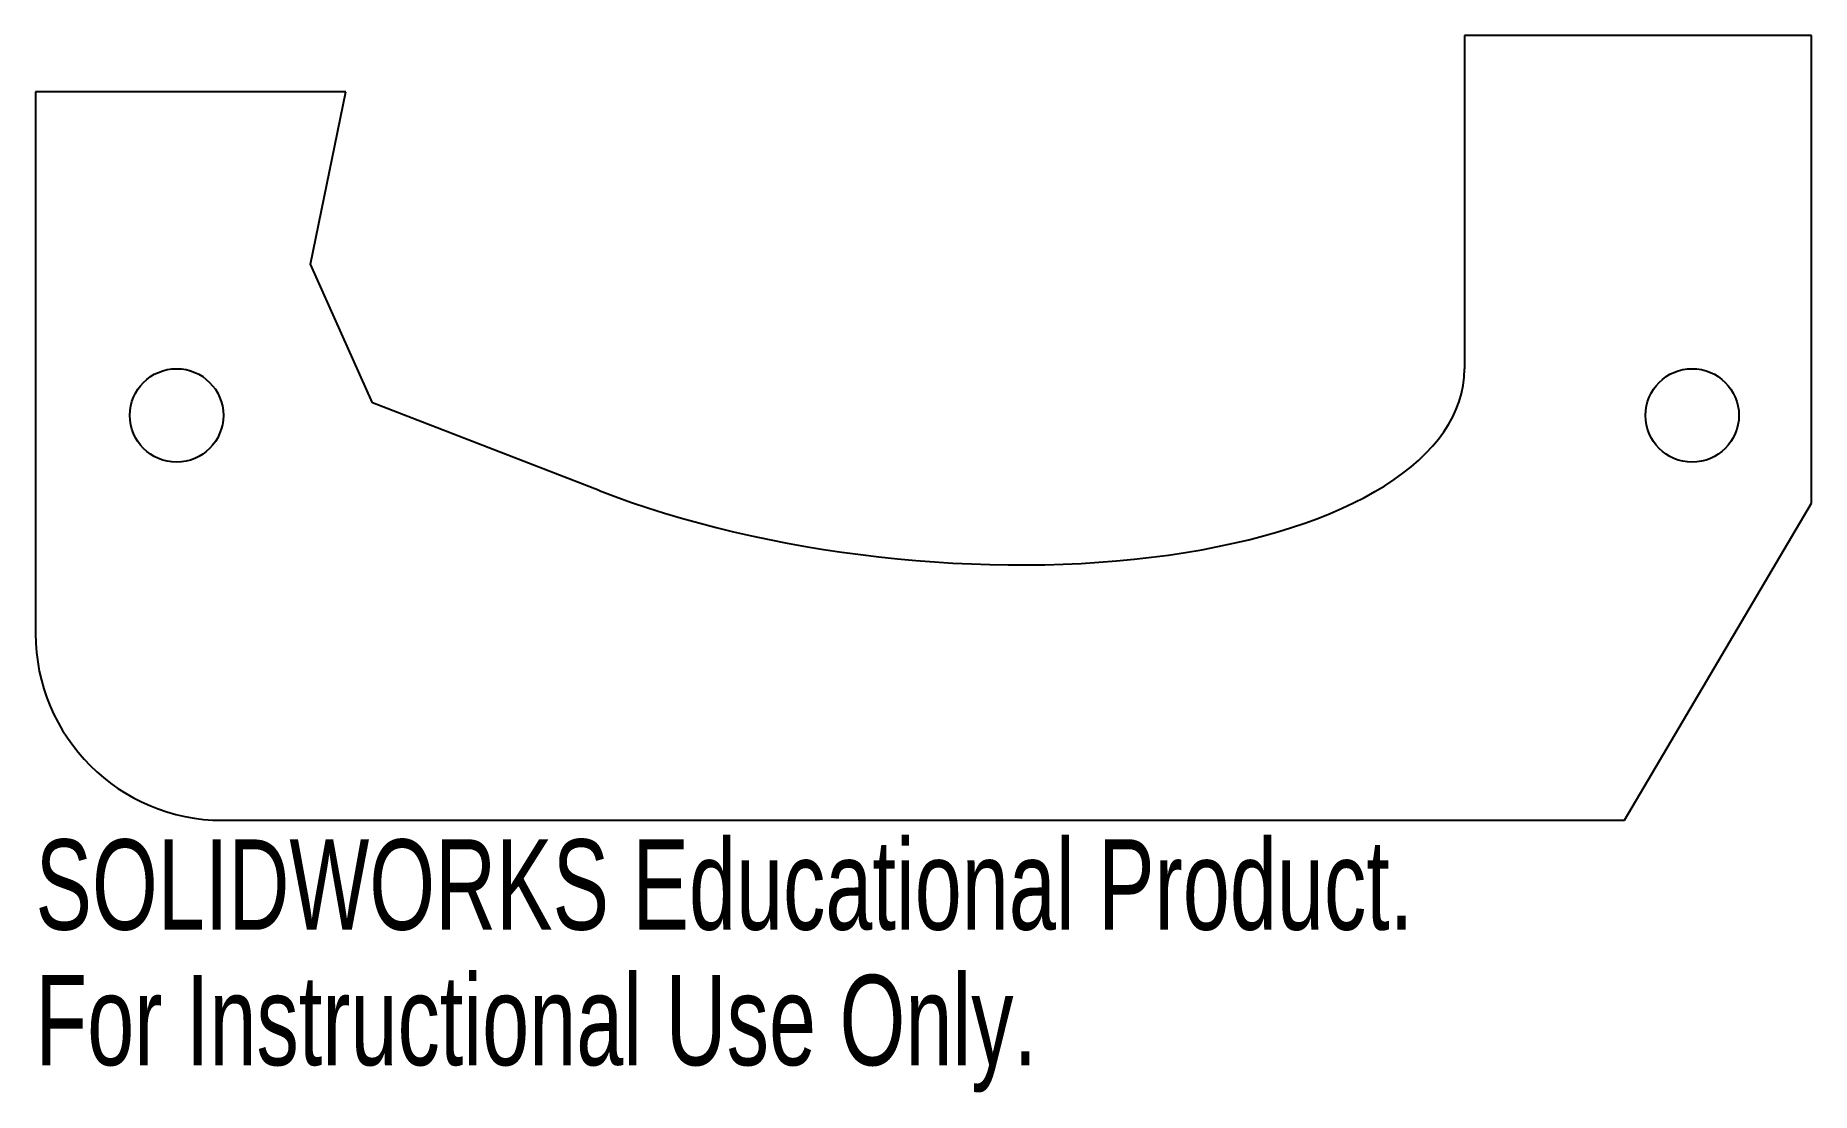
# Model space of a CAD drawing. Header units: millimetres. Extents: x -637.2 to -542.2, y 213.9 to 270.4.
import ezdxf

# ---------------------------------------------------------------- set-up
doc = ezdxf.new("R2010")
doc.units = ezdxf.units.MM
doc.styles.add('SLDTEXTSTYLE0', font='TXT', dxfattribs={"width": 0.7})

msp = doc.modelspace()

# ---------------------------------------------------------------- linework, layer by layer
at = {"color": 7, "linetype": 'Continuous', "lineweight": 25}
for p, q in [((-542.216, 270.439), (-560.778, 270.439)), ((-560.778, 270.439), (-560.778, 252.601)), ((-542.216, 245.414), (-542.216, 270.439)), ((-620.604, 267.425), (-637.194, 267.425)), ((-637.194, 267.425), (-637.194, 238.449)), ((-622.48, 258.203), (-620.604, 267.425)), ((-619.171, 250.787), (-622.48, 258.203)), ((-607.046, 246.088), (-619.171, 250.787)), ((-552.216, 228.449), (-542.216, 245.414)), ((-627.194, 228.449), (-552.216, 228.449))]:
    msp.add_line(p, q, dxfattribs=at)
for centre in [(-629.65, 250.113), (-548.596, 250.113)]:
    msp.add_circle(centre, 2.5, dxfattribs=at)
msp.add_arc((-627.194, 238.449), 10, 180, 270, dxfattribs=at)
msp.add_ellipse((-590.214, 255.116), major_axis=(29.406, -3.087), ratio=0.429529, start_param=4.148723, end_param=6.328245, dxfattribs=at)

# ---------------------------------------------------------------- texts
at = {"color": 7, "linetype": 'Continuous', "char_height": 4.83362, "attachment_point": 1, "style": 'SLDTEXTSTYLE0'}
for s, insert in [('SOLIDWORKS Educational Product.', (-637.194, 227.429)), ('For Instructional Use Only.', (-637.194, 220.179))]:
    msp.add_mtext(s, dxfattribs=dict(at, insert=insert))

doc.saveas('drawing.dxf')
